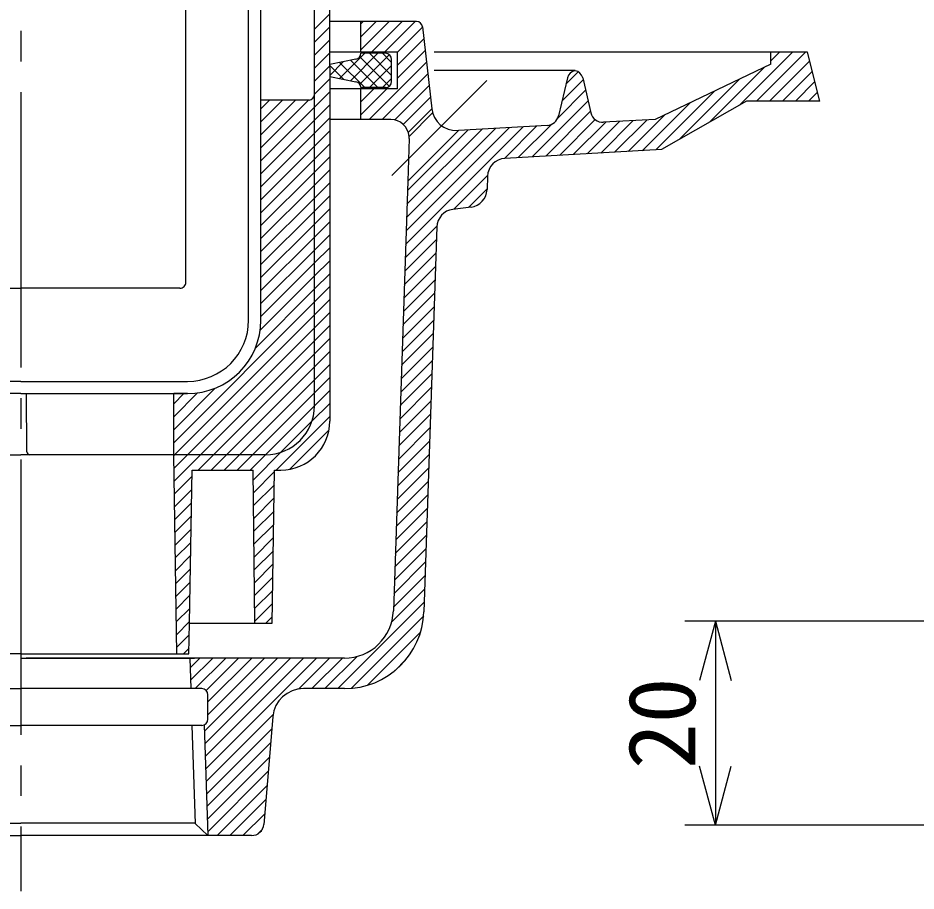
# Model space of a CAD drawing. Units: millimetres, scale not verified. Extents: x -1365 to 1365, y -930 to 870.
# Drawn here: x -933.2 to -639.6, y -702.4 to -417.1 of the extents above; entities that cross this region are included whole.
import ezdxf
from ezdxf.enums import TextEntityAlignment as Align

# ---------------------------------------------------------------- set-up
doc = ezdxf.new("R2010")
doc.units = ezdxf.units.MM
doc.header["$LTSCALE"] = 10
doc.linetypes.add('CHAIN2', pattern=[12, 9, -1, 1, -1])
doc.layers.add('0-E_極細4', color=6, linetype='Continuous')
doc.layers.add('1-5_寸法2', color=7, linetype='Continuous')
doc.styles.add('ＭＳ ゴシック', font='')
doc.styles.get('ＭＳ ゴシック').set_extended_font_data('MS Gothic')

msp = doc.modelspace()

# ---------------------------------------------------------------- linework, layer by layer
at = {"layer": '0-E_極細4', "linetype": 'CHAIN2'}
for p, q in [((-932.28, -321.33), (-932.28, -702.39)), ((-811.01, -468.55), (-779.94, -437.48))]:
    msp.add_line(p, q, dxfattribs=at)
at = {"layer": '0-E_極細4'}
for p, q in [((-878.28, -503.43), (-878.28, -385.48)), ((-836.28, -442), (-836.28, -387.84)), ((-857.78, -515.84), (-857.78, -400.24)), ((-853.78, -515.84), (-853.78, -400.24)), ((-831.28, -429.3), (-831.28, -400.9)), ((-836.28, -420.79), (-831.28, -415.79)), ((-802.89, -418.26), (-831.28, -418.26)), ((-821.09, -428.26), (-821.09, -418.26)), ((-821.09, -427.53), (-811.83, -418.26)), ((-821.09, -423.29), (-816.07, -418.26)), ((-821.09, -419.04), (-820.31, -418.26)), ((-817.58, -428.26), (-807.58, -418.26)), ((-813.34, -428.26), (-803.34, -418.26)), ((-836.28, -425.04), (-831.28, -420.04)), ((-809.1, -428.26), (-800.9, -420.06)), ((-800.9, -420.04), (-797.94, -446.74)), ((-836.28, -429.28), (-831.28, -424.28)), ((-809.09, -432.5), (-800.48, -423.88)), ((-836.28, -433.52), (-831.28, -428.52)), ((-809.09, -428.26), (-831.28, -428.26)), ((-809.09, -436.74), (-800.05, -427.7)), ((-809.09, -440.26), (-809.09, -428.26)), ((-687.09, -428.26), (-797.09, -428.26)), ((-697.28, -445.53), (-680.01, -428.26)), ((-691.76, -444.26), (-675.76, -428.26)), ((-687.09, -432.24), (-687.09, -428.26)), ((-687.09, -431.11), (-684.25, -428.26)), ((-831.28, -433.24), (-831.28, -429.3)), ((-822.7, -430.57), (-831.28, -432.29)), ((-831.28, -435.85), (-826.83, -431.4)), ((-828.06, -436.87), (-819.83, -428.64)), ((-824.53, -437.58), (-815.58, -428.64)), ((-815.58, -439.84), (-824.49, -430.93)), ((-821.46, -438.76), (-811.81, -429.11)), ((-811.81, -439.37), (-821.44, -429.74)), ((-813.09, -428.64), (-821.09, -428.64)), ((-811.09, -435.85), (-818.3, -428.64)), ((-811.09, -431.6), (-814.06, -428.64)), ((-811.09, -437.84), (-811.09, -430.64)), ((-687.52, -444.26), (-674.37, -431.11)), ((-836.28, -437.76), (-831.28, -432.76)), ((-826.78, -437.13), (-831.28, -432.64)), ((-831.28, -433.24), (-831.28, -548.84)), ((-819.83, -439.84), (-828.03, -431.64)), ((-818.37, -450.26), (-799.63, -431.52)), ((-818.3, -439.84), (-811.09, -432.64)), ((-751.09, -434.26), (-797.09, -434.26)), ((-707.16, -451.17), (-689.25, -433.27)), ((-836.28, -442.01), (-831.28, -437.01)), ((-831.28, -436.23), (-822.7, -437.95)), ((-814.13, -450.26), (-799.2, -435.34)), ((-814.06, -439.84), (-811.09, -436.88)), ((-753.58, -436.61), (-756.5, -449.11)), ((-755.35, -444.21), (-748.43, -437.29)), ((-754.06, -438.67), (-750.05, -434.67)), ((-748.59, -436.61), (-745.9, -448.08)), ((-717.03, -456.8), (-697.34, -437.11)), ((-683.28, -444.26), (-673.52, -434.51)), ((-809.09, -440.26), (-831.28, -440.26)), ((-813.09, -439.84), (-821.1, -439.84)), ((-821.09, -450.26), (-821.09, -440.26)), ((-821.09, -448.74), (-812.61, -440.26)), ((-821.09, -444.5), (-816.86, -440.26)), ((-810.02, -450.4), (-798.78, -439.16)), ((-679.04, -444.26), (-672.68, -437.9)), ((-836.28, -446.25), (-831.28, -441.25)), ((-836.28, -543.84), (-836.28, -442)), ((-836.28, -442.01), (-836.28, -442.01)), ((-807.23, -451.85), (-798.36, -442.97)), ((-756.75, -449.85), (-747.62, -440.73)), ((-724.7, -460.22), (-705.42, -440.95)), ((-674.79, -444.26), (-671.83, -441.3)), ((-838.03, -443.99), (-853.78, -443.99)), ((-853.78, -459.51), (-838.25, -443.99)), ((-853.78, -455.26), (-842.5, -443.99)), ((-853.78, -451.02), (-846.74, -443.99)), ((-853.78, -446.78), (-850.98, -443.99)), ((-836.28, -450.49), (-831.28, -445.49)), ((-765.15, -462.49), (-746.82, -444.16)), ((-729.19, -460.47), (-713.51, -444.79)), ((-671.09, -444.26), (-695.05, -444.26)), ((-853.78, -463.75), (-836.28, -446.25)), ((-805.58, -454.44), (-797.93, -446.79)), ((-805.32, -455.79), (-797.66, -448.13)), ((-760.65, -462.24), (-746.01, -447.6)), ((-733.68, -460.73), (-721.59, -448.64)), ((-853.78, -467.99), (-836.28, -450.49)), ((-836.28, -454.74), (-831.28, -449.74)), ((-811.3, -450.26), (-831.28, -450.26)), ((-769.64, -462.74), (-758.75, -451.85)), ((-756.16, -461.99), (-744.48, -450.31)), ((-751.66, -461.73), (-741.05, -451.12)), ((-747.17, -461.48), (-736.56, -450.87)), ((-742.67, -461.23), (-732.06, -450.62)), ((-738.18, -460.98), (-727.57, -450.37)), ((-853.78, -472.24), (-836.28, -454.74)), ((-836.28, -458.98), (-831.28, -453.98)), ((-806.46, -491.08), (-768.02, -452.64)), ((-806.32, -486.69), (-772.51, -452.89)), ((-806.17, -482.3), (-777.01, -453.14)), ((-806.02, -477.91), (-781.5, -453.39)), ((-805.87, -473.52), (-786, -453.64)), ((-805.77, -470.38), (-789.21, -453.82)), ((-789.54, -453.84), (-789.21, -453.82)), ((-760.17, -452.2), (-789.21, -453.82)), ((-774.14, -462.99), (-763.53, -452.38)), ((-853.78, -476.48), (-836.28, -458.98)), ((-836.28, -463.22), (-831.28, -458.22)), ((-853.78, -515.84), (-853.78, -461.84)), ((-853.78, -480.72), (-836.28, -463.22)), ((-836.28, -467.46), (-831.28, -462.46)), ((-836.28, -471.71), (-831.28, -466.71)), ((-853.78, -484.96), (-836.28, -467.46)), ((-790.74, -479.6), (-779.69, -468.55)), ((-779.7, -468.78), (-779.85, -473.14)), ((-853.78, -489.21), (-836.28, -471.71)), ((-836.28, -475.95), (-831.28, -470.95)), ((-836.28, -480.19), (-831.28, -475.19)), ((-785.89, -478.99), (-779.84, -472.94)), ((-853.78, -493.45), (-836.28, -475.95)), ((-853.78, -497.69), (-836.28, -480.19)), ((-836.28, -484.43), (-831.28, -479.43)), ((-785.1, -478.9), (-791.01, -479.63)), ((-836.28, -488.68), (-831.28, -483.68)), ((-853.78, -501.93), (-836.28, -484.43)), ((-806.61, -495.47), (-796.25, -485.11)), ((-796.27, -485.38), (-800.48, -611.13)), ((-853.78, -506.18), (-836.28, -488.68)), ((-836.28, -492.92), (-831.28, -487.92)), ((-806.76, -499.86), (-796.4, -489.51)), ((-853.78, -510.42), (-836.28, -492.92)), ((-836.28, -497.16), (-831.28, -492.16)), ((-806.9, -504.25), (-796.55, -493.9)), ((-853.78, -514.66), (-836.28, -497.16)), ((-836.28, -501.4), (-831.28, -496.4)), ((-807.05, -508.64), (-796.7, -498.29)), ((-854, -519.13), (-836.28, -501.4)), ((-836.28, -505.65), (-831.28, -500.65)), ((-836.28, -509.89), (-831.28, -504.89)), ((-807.2, -513.03), (-796.85, -502.68)), ((-984.28, -505.43), (-932.28, -505.43)), ((-880.28, -505.43), (-932.28, -505.43)), ((-855.56, -524.94), (-836.28, -505.65)), ((-807.35, -517.42), (-796.99, -507.07)), ((-882.28, -555.89), (-836.28, -509.89)), ((-836.28, -514.13), (-831.28, -509.13)), ((-836.28, -518.38), (-831.28, -513.38)), ((-807.49, -521.81), (-797.14, -511.45)), ((-881.99, -559.84), (-836.28, -514.13)), ((-807.64, -526.2), (-797.29, -515.84)), ((-877.74, -559.84), (-836.28, -518.38)), ((-836.28, -522.62), (-831.28, -517.62)), ((-836.28, -526.86), (-831.28, -521.86)), ((-807.79, -530.59), (-797.44, -520.23)), ((-873.5, -559.84), (-836.28, -522.62)), ((-807.94, -534.98), (-797.58, -524.62)), ((-869.26, -559.84), (-836.28, -526.86)), ((-836.28, -531.1), (-831.28, -526.1)), ((-865.02, -559.84), (-836.28, -531.1)), ((-836.28, -535.35), (-831.28, -530.35)), ((-808.08, -539.37), (-797.73, -529.01)), ((-808.23, -543.76), (-797.88, -533.4)), ((-932.28, -535.84), (-986.78, -535.84)), ((-932.28, -535.84), (-877.78, -535.84)), ((-860.77, -559.84), (-836.28, -535.35)), ((-836.28, -539.59), (-831.28, -534.59)), ((-930.28, -558.85), (-930.41, -539.86)), ((-882.28, -551.65), (-868.68, -538.06)), ((-882.28, -547.4), (-874.49, -539.62)), ((-877.78, -539.84), (-882.28, -539.84)), ((-882.28, -559.84), (-882.28, -539.84)), ((-882.28, -543.16), (-878.96, -539.84)), ((-856.53, -559.84), (-836.28, -539.59)), ((-836.28, -543.83), (-831.28, -538.83)), ((-808.38, -548.15), (-798.02, -537.79)), ((-808.52, -552.54), (-798.17, -542.18)), ((-852.29, -559.84), (-836.28, -543.83)), ((-837.09, -548.89), (-831.28, -543.07)), ((-848.8, -564.84), (-831.28, -547.32)), ((-847.23, -559.03), (-837.09, -548.89)), ((-808.67, -556.93), (-798.32, -546.57)), ((-844.28, -564.56), (-831.56, -551.84)), ((-808.82, -561.32), (-798.47, -550.96)), ((-808.97, -565.71), (-798.61, -555.35)), ((-982.28, -559.84), (-932.28, -559.84)), ((-882.28, -559.84), (-932.28, -559.84)), ((-852.28, -559.84), (-882.28, -559.84)), ((-881.28, -624.84), (-882.28, -559.84)), ((-882.27, -560.05), (-882.28, -559.84)), ((-882.27, -560.13), (-881.99, -559.84)), ((-882.21, -564.31), (-877.74, -559.84)), ((-882.14, -568.48), (-873.5, -559.84)), ((-874.26, -564.84), (-869.26, -559.84)), ((-870.02, -564.84), (-865.02, -559.84)), ((-865.77, -564.84), (-860.77, -559.84)), ((-861.53, -564.84), (-856.53, -559.84)), ((-857.29, -564.84), (-852.29, -559.84)), ((-856.24, -568.04), (-847.23, -559.03)), ((-809.11, -570.1), (-798.76, -559.74)), ((-877.11, -614.84), (-876.28, -564.84)), ((-876.28, -564.84), (-856.28, -564.84)), ((-855.78, -614.84), (-856.28, -564.84)), ((-856.2, -572.24), (-849.28, -565.32)), ((-849.28, -564.84), (-847.28, -564.84)), ((-809.26, -574.49), (-798.91, -564.13)), ((-882.08, -572.66), (-876.31, -566.89)), ((-809.41, -578.88), (-799.06, -568.52)), ((-882.01, -576.84), (-876.38, -571.21)), ((-856.16, -576.44), (-849.35, -569.64)), ((-856.12, -580.64), (-849.42, -573.95)), ((-809.56, -583.27), (-799.2, -572.91)), ((-881.95, -581.02), (-876.45, -575.52)), ((-856.08, -584.84), (-849.49, -578.26)), ((-809.7, -587.66), (-799.35, -577.3)), ((-881.89, -585.2), (-876.53, -579.84)), ((-881.82, -589.38), (-876.6, -584.15)), ((-856.03, -589.04), (-849.56, -582.57)), ((-809.85, -592.05), (-799.5, -581.69)), ((-855.99, -593.25), (-849.63, -586.88)), ((-810, -596.44), (-799.64, -586.08)), ((-881.76, -593.55), (-876.67, -588.47)), ((-881.69, -597.73), (-876.74, -592.78)), ((-855.95, -597.45), (-849.7, -591.19)), ((-810.14, -600.83), (-799.79, -590.47)), ((-855.91, -601.65), (-849.77, -595.51)), ((-810.29, -605.22), (-799.94, -594.86)), ((-881.63, -601.91), (-876.81, -597.1)), ((-881.56, -606.09), (-876.88, -601.41)), ((-855.87, -605.85), (-849.84, -599.82)), ((-810.44, -609.61), (-800.09, -599.25)), ((-855.82, -610.05), (-849.9, -604.13)), ((-811.02, -614.43), (-800.23, -603.64)), ((-881.5, -610.27), (-876.96, -605.73)), ((-881.44, -614.45), (-877.03, -610.04)), ((-855.78, -614.25), (-849.97, -608.44)), ((-828.61, -636.26), (-800.38, -608.03)), ((-852.13, -614.84), (-850.04, -612.75)), ((-824.27, -636.17), (-800.56, -612.46)), ((-881.37, -618.63), (-877.1, -614.35)), ((-877.28, -624.84), (-877.11, -614.84)), ((-881.31, -622.8), (-877.17, -618.67)), ((-819.04, -635.18), (-801.55, -617.69)), ((-932.28, -624.84), (-987.28, -624.84)), ((-932.28, -624.84), (-877.28, -624.84)), ((-879.11, -624.84), (-877.24, -622.98)), ((-932.28, -626.26), (-875.48, -626.26)), ((-826.47, -626.26), (-930.48, -626.26)), ((-877.04, -626.26), (-876.7, -636.26)), ((-876.93, -629.43), (-873.76, -626.26)), ((-876.79, -633.53), (-869.52, -626.26)), ((-875.28, -636.26), (-865.28, -626.26)), ((-872.23, -650.19), (-848.31, -626.26)), ((-872.1, -654.29), (-844.07, -626.26)), ((-871.96, -658.4), (-839.82, -626.26)), ((-871.82, -662.5), (-835.58, -626.26)), ((-871.65, -636.88), (-861.04, -626.26)), ((-871.09, -644.81), (-852.55, -626.26)), ((-871.09, -640.56), (-856.79, -626.26)), ((-841.46, -636.38), (-831.34, -626.26)), ((-837.09, -636.26), (-827.09, -626.26)), ((-832.85, -636.26), (-822.3, -625.71)), ((-810, -630.38), (-806.35, -626.73)), ((-991.46, -636.26), (-932.28, -636.26)), ((-873.09, -636.26), (-932.28, -636.26)), ((-826.47, -636.26), (-839.9, -636.26)), ((-871.09, -646.26), (-871.09, -638.26)), ((-871.68, -666.61), (-849.78, -644.7)), ((-849.87, -645.43), (-852.82, -680.6)), ((-991.46, -648.26), (-932.28, -648.26)), ((-873.09, -648.26), (-932.28, -648.26)), ((-876.3, -648.26), (-875.23, -680.27)), ((-871.55, -670.71), (-850.2, -649.36)), ((-871.41, -674.82), (-850.59, -653.99)), ((-871.27, -678.92), (-850.97, -658.63)), ((-871.13, -683.03), (-851.36, -663.26)), ((-868.12, -684.26), (-851.75, -667.89)), ((-863.88, -684.26), (-852.14, -672.52)), ((-859.64, -684.26), (-852.53, -677.15)), ((-989.32, -680.26), (-932.28, -680.26)), ((-875.23, -680.26), (-932.28, -680.26)), ((-875.22, -680.28), (-871.09, -684.26)), ((-854.93, -683.8), (-853.27, -682.13)), ((-856.8, -684.26), (-871.09, -684.26))]:
    msp.add_line(p, q, dxfattribs=at)
for points in [[(-671.09, -444.26), (-675.08, -428.26), (-687.09, -428.26)], [(-687.09, -432.24), (-724.93, -450.22), (-741.78, -451.16)], [(-695.05, -444.26), (-722.85, -460.12), (-774.04, -462.99)], [(-805.3, -456.46), (-805.77, -470.38), (-810.48, -610.8)], [(-932.28, -539.84), (-934.14, -539.84), (-986.78, -539.84)], [(-932.28, -539.84), (-930.41, -539.84), (-877.78, -539.84)], [(-877.11, -614.84), (-850.08, -614.84), (-849.28, -564.84)], [(-992.25, -648.1), (-993.46, -684.26), (-932.28, -684.26)], [(-872.3, -648.1), (-871.09, -684.26), (-932.28, -684.26)]]:
    msp.add_lwpolyline(points, dxfattribs=at)
for centre, radius, start, end in [((-802.89, -420.26), 2, 6.3402, 90), ((-823.09, -428.61), 2, 281.3347, 359.2021), ((-813.09, -430.64), 2, 0, 90), ((-750.66, -437.29), 3, 98.209, 166.8497), ((-751.51, -437.29), 3, 13.2011, 81.791), ((-823.09, -439.91), 2, 1.9867, 78.6653), ((-813.09, -437.84), 2, 270, 360), ((-838.28, -442), 2, 277.1808, 360), ((-789.99, -445.85), 8, 186.3402, 273.2079), ((-760.39, -448.2), 4, 273.2079, 346.8497), ((-742, -447.17), 4, 193.2011, 273.2079), ((-811.3, -456.26), 6, 4.5382, 90), ((-811.3, -456.26), 6, 358.0788, 4.5382), ((-773.7, -468.98), 6, 93.2079, 178.0788), ((-785.84, -472.94), 6, 277.1041, 358.0788), ((-790.27, -485.59), 6, 97.1041, 178.0788), ((-880.28, -503.43), 2, 269.9995, 360), ((-877.78, -515.84), 24, 270, 360), ((-877.78, -515.84), 20, 270, 360), ((-852.28, -543.84), 16, 270, 360), ((-847.28, -548.84), 16, 270, 360), ((-929.28, -558.84), 1, 180.3951, 270), ((-826.47, -610.26), 16, 270, 358.0788), ((-826.47, -610.26), 26, 270, 358.0788), ((-873.09, -638.26), 2, 0, 90), ((-839.9, -646.26), 10, 90, 175.205), ((-873.09, -646.26), 2, 270, 360), ((-856.8, -680.26), 4, 270, 355.205)]:
    msp.add_arc(centre, radius, start, end, dxfattribs=at)
at = {"layer": '1-5_寸法2'}
for p, q in [((-625.21, -614.22), (-715.21, -614.22)), ((-705.21, -614.22), (-710.39, -633.54)), ((-705.21, -614.22), (-700.03, -633.54)), ((-705.21, -614.22), (-705.21, -680.88)), ((-705.21, -680.88), (-710.39, -661.57)), ((-705.21, -680.88), (-700.03, -661.57)), ((-591.88, -680.88), (-715.21, -680.88))]:
    msp.add_line(p, q, dxfattribs=at)

# ---------------------------------------------------------------- texts
at = {"layer": '1-5_寸法2', "style": 'ＭＳ ゴシック'}
msp.add_text('20', height=21.99, rotation=90, dxfattribs=at).set_placement((-705.21, -662.55), align=Align.BOTTOM_LEFT)

doc.saveas('drawing.dxf')
